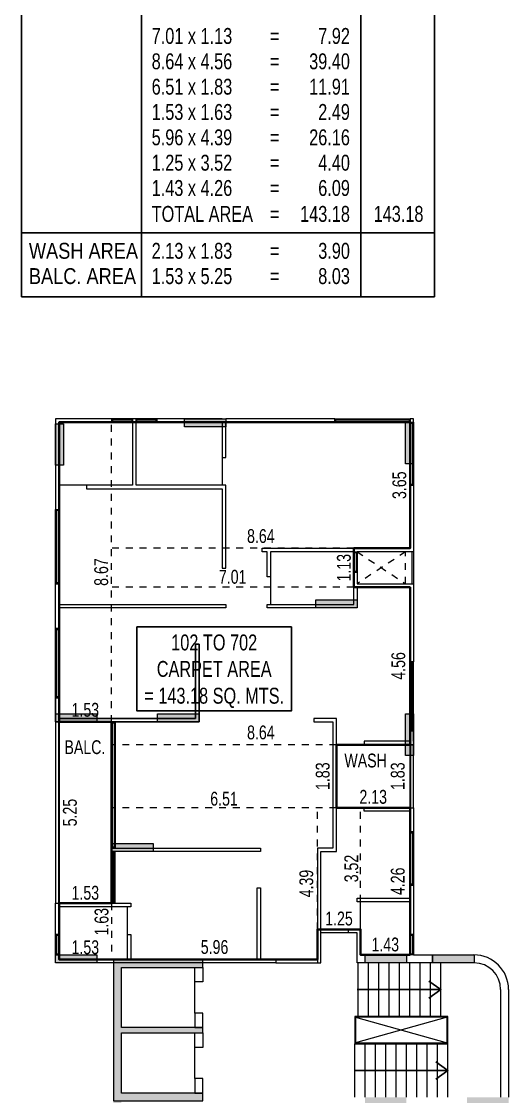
# Model space of a CAD drawing. Header units: millimetres. Extents: x 49 to 419, y 19 to 121.
# Drawn here: x 343.79 to 350.85, y 40.55 to 56.11 of the extents above; entities that cross this region are included whole.
import ezdxf
from ezdxf.enums import TextEntityAlignment as Align

# ---------------------------------------------------------------- set-up
doc = ezdxf.new("R2010")
doc.units = ezdxf.units.MM
doc.header["$MEASUREMENT"] = 0
doc.header["$PDMODE"] = 32
doc.header["$PDSIZE"] = 0.3
doc.linetypes.add('CONTINOUS', pattern=[0])
doc.linetypes.add('HIDDEN', pattern=[0.375, 0.25, -0.125])
for name, color, linetype, lineweight in [('A_DOOR', 34, 'Continuous', 20), ('A_RERA AREA', 6, 'Continuous', 25), ('A_RERA CARPET', 6, 'Continuous', 35), ('d-fur', 250, 'Continuous', 9), ('g-dw', 3, 'Continuous', 5), ('g-ele-01', 7, 'Continuous', 9), ('g-ele-03', 147, 'Continuous', 5), ('g-ele01', 7, 'HIDDEN', 15), ('g-ele02', 4, 'Continuous', 9), ('g-r.c.c', 5, 'Continuous', 30), ('g-sol250', 250, 'Continuous', 9), ('g-wall', 30, 'Continuous', 25)]:
    doc.layers.add(name, color=color, linetype=linetype, lineweight=lineweight)
for name, color, linetype in [('A_DUCT', 2, 'HIDDEN'), ('A_STAIR', 144, 'Continuous'), ('A_Wall', 7, 'Continuous'), ('A_WINDOW', 5, 'Continuous'), ('Text', 7, 'Continuous')]:
    doc.layers.add(name, color=color, linetype=linetype)
doc.styles.add('ARIAL', font='arial.ttf')
doc.styles.add('Dinesh', font='swisscl.ttf')
doc.styles.add('ROMAND', font='swissc.ttf')
doc.dimstyles.new('Dim', dxfattribs={"dimtxt": 0.21, "dimasz": 0.1, "dimexe": 0.0625, "dimexo": 0.0625, "dimgap": 9e-05, "dimtad": 0, "dimtoh": 1, "dimzin": 0, "dimdsep": 46, "dimtxsty": 'Dinesh', "dimcen": 0, "dimclrd": 256, "dimclre": 256, "dimclrt": 256, "dimadec": 0, "dimazin": 0, "dimtfac": 1, "dimtofl": 0, "dimtmove": 0, "dimatfit": 3, "dimfxl": 0, "dimtolj": 1, "dimtzin": 0, "dimlwd": -1, "dimarcsym": 1})
doc.dimstyles.new('SAT', dxfattribs={"dimtxt": 0.23, "dimasz": 0.11, "dimexe": 0.075, "dimexo": 0.075, "dimgap": 0.06, "dimtad": 0, "dimzin": 4, "dimdsep": 46, "dimtxsty": 'ARIAL', "dimblk": 'ARCHTICK', "dimcen": 0, "dimclrd": 256, "dimclre": 256, "dimadec": 0, "dimazin": 0, "dimtfac": 0.6, "dimtix": 1, "dimtofl": 0, "dimtmove": 2, "dimatfit": 3, "dimfxl": 0, "dimtolj": 1, "dimtzin": 0, "dimlwd": -1, "dimlwe": -1, "dimarcsym": 1})

# ---------------------------------------------------------------- blocks, each defined once
blk = doc.blocks.new('*D236')
at = {"layer": 'Defpoints', "color": 0, "linetype": 'HIDDEN', "transparency": 16777216}
for p in [(9.914, 28.343), (10.268, 28.343), (10.268, 24.083)]:
    blk.add_point(p, dxfattribs=at)
at = {"layer": 'A_RERA CARPET', "linetype": 'HIDDEN', "lineweight": 0, "transparency": 16777216, "insert": (9.914, 26.213), "char_height": 0.4, "attachment_point": 5, "rotation": 90, "style": 'Dinesh'}
blk.add_mtext('\\A1;4.26', dxfattribs=at)
blk = doc.blocks.new('_ArchTick')
at = {"const_width": 0.15}
blk.add_lwpolyline([(-0.5, -0.5), (0.5, 0.5)], dxfattribs=at)
blk = doc.blocks.new('*D237')
at = {"layer": 'Defpoints', "color": 0, "linetype": 'HIDDEN', "transparency": 16777216}
for p in [(9.914, 30.168), (10.268, 30.168), (10.268, 28.343)]:
    blk.add_point(p, dxfattribs=at)
at = {"layer": 'A_RERA CARPET', "color": 5, "linetype": 'HIDDEN', "lineweight": 0, "transparency": 16777216, "insert": (9.914, 29.255), "char_height": 0.4, "attachment_point": 5, "rotation": 90, "style": 'Dinesh'}
blk.add_mtext('\\A1;1.83', dxfattribs=at)
blk = doc.blocks.new('*D238')
at = {"layer": 'Defpoints', "color": 0, "linetype": 'HIDDEN', "transparency": 16777216}
for p in [(1.625, 28.601), (1.625, 28.343), (8.135, 28.343)]:
    blk.add_point(p, dxfattribs=at)
at = {"layer": 'A_RERA CARPET', "linetype": 'HIDDEN', "lineweight": 0, "transparency": 16777216, "insert": (4.88, 28.601), "char_height": 0.4, "attachment_point": 5, "style": 'Dinesh'}
blk.add_mtext('\\A1;6.51', dxfattribs=at)
blk = doc.blocks.new('*D239')
at = {"layer": 'Defpoints', "color": 0, "linetype": 'HIDDEN', "transparency": 16777216}
for p in [(7.585, 24.31), (1.625, 23.953), (7.585, 23.953)]:
    blk.add_point(p, dxfattribs=at)
at = {"layer": 'A_RERA CARPET', "linetype": 'HIDDEN', "lineweight": 0, "transparency": 16777216, "insert": (4.605, 24.31), "char_height": 0.4, "attachment_point": 5, "style": 'Dinesh'}
blk.add_mtext('\\A1;5.96', dxfattribs=at)
blk = doc.blocks.new('*D240')
at = {"layer": 'Defpoints', "color": 0, "linetype": 'HIDDEN', "transparency": 16777216}
for p in [(1.625, 25.578), (1.334, 23.953), (1.625, 23.953)]:
    blk.add_point(p, dxfattribs=at)
at = {"layer": 'A_RERA CARPET', "linetype": 'HIDDEN', "lineweight": 0, "transparency": 16777216, "insert": (1.334, 25.043), "char_height": 0.4, "attachment_point": 5, "rotation": 90, "style": 'Dinesh'}
blk.add_mtext('\\A1;1.63', dxfattribs=at)
blk = doc.blocks.new('*D241')
at = {"layer": 'Defpoints', "color": 0, "linetype": 'HIDDEN', "transparency": 16777216}
for p in [(1.625, 24.302), (0.1, 23.953), (1.625, 23.953)]:
    blk.add_point(p, dxfattribs=at)
at = {"layer": 'A_RERA CARPET', "linetype": 'HIDDEN', "lineweight": 0, "transparency": 16777216, "insert": (0.862, 24.302), "char_height": 0.4, "attachment_point": 5, "style": 'Dinesh'}
blk.add_mtext('\\A1;1.53', dxfattribs=at)
blk = doc.blocks.new('*D242')
at = {"layer": 'Defpoints', "color": 0, "linetype": 'HIDDEN', "transparency": 16777216}
for p in [(1.625, 25.879), (0.1, 25.578), (1.625, 25.578)]:
    blk.add_point(p, dxfattribs=at)
at = {"layer": 'A_RERA CARPET', "color": 5, "linetype": 'HIDDEN', "lineweight": 0, "transparency": 16777216, "insert": (0.862, 25.879), "char_height": 0.4, "attachment_point": 5, "style": 'Dinesh'}
blk.add_mtext('\\A1;1.53', dxfattribs=at)
blk = doc.blocks.new('*D243')
at = {"layer": 'Defpoints', "color": 0, "linetype": 'HIDDEN', "transparency": 16777216}
for p in [(0.1, 30.826), (0.369, 30.826), (0.1, 25.578)]:
    blk.add_point(p, dxfattribs=at)
at = {"layer": 'A_RERA CARPET', "color": 5, "linetype": 'HIDDEN', "lineweight": 0, "transparency": 16777216, "insert": (0.417, 28.202), "char_height": 0.4, "attachment_point": 5, "rotation": 90, "style": 'Dinesh'}
blk.add_mtext('\\A1;5.25', dxfattribs=at)
blk = doc.blocks.new('*D244')
at = {"layer": 'Defpoints', "color": 0, "linetype": 'HIDDEN', "transparency": 16777216}
for p in [(0.1, 31.175), (0.1, 30.826), (1.625, 30.826)]:
    blk.add_point(p, dxfattribs=at)
at = {"layer": 'A_RERA CARPET', "linetype": 'HIDDEN', "lineweight": 0, "transparency": 16777216, "insert": (0.862, 31.175), "char_height": 0.4, "attachment_point": 5, "style": 'Dinesh'}
blk.add_mtext('\\A1;1.53', dxfattribs=at)
blk = doc.blocks.new('*D245')
at = {"layer": 'Defpoints', "color": 0, "linetype": 'HIDDEN', "transparency": 16777216}
for p in [(1.325, 39.501), (1.625, 39.501), (1.625, 30.826)]:
    blk.add_point(p, dxfattribs=at)
at = {"layer": 'A_RERA CARPET', "linetype": 'HIDDEN', "lineweight": 0, "transparency": 16777216, "insert": (1.325, 35.164), "char_height": 0.4, "attachment_point": 5, "rotation": 90, "style": 'Dinesh'}
blk.add_mtext('\\A1;8.67', dxfattribs=at)
blk = doc.blocks.new('*D246')
at = {"layer": 'Defpoints', "color": 0, "linetype": 'HIDDEN', "transparency": 16777216}
for p in [(8.135, 28.601), (8.135, 28.343), (10.268, 28.343)]:
    blk.add_point(p, dxfattribs=at)
at = {"layer": 'A_RERA CARPET', "color": 5, "linetype": 'HIDDEN', "lineweight": 0, "transparency": 16777216, "insert": (9.201, 28.655), "char_height": 0.4, "attachment_point": 5, "style": 'Dinesh'}
blk.add_mtext('\\A1;2.13', dxfattribs=at)
blk = doc.blocks.new('*D247')
at = {"layer": 'Defpoints', "color": 0, "linetype": 'HIDDEN', "transparency": 16777216}
for p in [(10.268, 30.52), (1.625, 30.168), (10.268, 30.168)]:
    blk.add_point(p, dxfattribs=at)
at = {"layer": 'A_RERA CARPET', "linetype": 'HIDDEN', "lineweight": 0, "transparency": 16777216, "insert": (5.946, 30.52), "char_height": 0.4, "attachment_point": 5, "style": 'Dinesh'}
blk.add_mtext('\\A1;8.64', dxfattribs=at)
blk = doc.blocks.new('*D248')
at = {"layer": 'Defpoints', "color": 0, "linetype": 'HIDDEN', "transparency": 16777216}
for p in [(9.96, 39.501), (10.268, 39.501), (10.268, 35.851)]:
    blk.add_point(p, dxfattribs=at)
at = {"layer": 'A_RERA CARPET', "linetype": 'HIDDEN', "lineweight": 0, "transparency": 16777216, "insert": (9.96, 37.676), "char_height": 0.4, "attachment_point": 5, "rotation": 90, "style": 'Dinesh'}
blk.add_mtext('\\A1;3.65', dxfattribs=at)
blk = doc.blocks.new('*D249')
at = {"layer": 'Defpoints', "color": 0, "linetype": 'HIDDEN', "transparency": 16777216}
for p in [(1.625, 36.203), (1.625, 35.851), (10.268, 35.851)]:
    blk.add_point(p, dxfattribs=at)
at = {"layer": 'A_RERA CARPET', "linetype": 'HIDDEN', "lineweight": 0, "transparency": 16777216, "insert": (5.946, 36.203), "char_height": 0.4, "attachment_point": 5, "style": 'Dinesh'}
blk.add_mtext('\\A1;8.64', dxfattribs=at)
blk = doc.blocks.new('*D250')
at = {"layer": 'Defpoints', "color": 0, "linetype": 'HIDDEN', "transparency": 16777216}
for p in [(9.93, 34.726), (10.268, 34.726), (10.268, 30.168)]:
    blk.add_point(p, dxfattribs=at)
at = {"layer": 'A_RERA CARPET', "linetype": 'HIDDEN', "lineweight": 0, "transparency": 16777216, "insert": (9.93, 32.447), "char_height": 0.4, "attachment_point": 5, "rotation": 90, "style": 'Dinesh'}
blk.add_mtext('\\A1;4.56', dxfattribs=at)
blk = doc.blocks.new('*D251')
at = {"layer": 'Defpoints', "color": 0, "linetype": 'HIDDEN', "transparency": 16777216}
for p in [(8.353, 35.851), (8.635, 35.851), (8.635, 34.726)]:
    blk.add_point(p, dxfattribs=at)
at = {"layer": 'A_RERA CARPET', "linetype": 'HIDDEN', "lineweight": 0, "transparency": 16777216, "insert": (8.353, 35.289), "char_height": 0.4, "attachment_point": 5, "rotation": 90, "style": 'Dinesh'}
blk.add_mtext('\\A1;1.13', dxfattribs=at)
blk = doc.blocks.new('*D252')
at = {"layer": 'Defpoints', "color": 0, "linetype": 'HIDDEN', "transparency": 16777216}
for p in [(1.625, 35.024), (1.625, 34.726), (8.635, 34.726)]:
    blk.add_point(p, dxfattribs=at)
at = {"layer": 'A_RERA CARPET', "linetype": 'HIDDEN', "lineweight": 0, "transparency": 16777216, "insert": (5.13, 35.024), "char_height": 0.4, "attachment_point": 5, "style": 'Dinesh'}
blk.add_mtext('\\A1;7.01', dxfattribs=at)
blk = doc.blocks.new('*D253')
at = {"layer": 'Defpoints', "color": 0, "linetype": 'HIDDEN', "transparency": 16777216}
for p in [(10.268, 24.383), (8.835, 24.083), (10.268, 24.083)]:
    blk.add_point(p, dxfattribs=at)
at = {"layer": 'A_RERA CARPET', "linetype": 'HIDDEN', "lineweight": 0, "transparency": 16777216, "insert": (9.551, 24.383), "char_height": 0.4, "attachment_point": 5, "style": 'Dinesh'}
blk.add_mtext('\\A1;1.43', dxfattribs=at)
blk = doc.blocks.new('*D254')
at = {"layer": 'Defpoints', "color": 0, "linetype": 'HIDDEN', "transparency": 16777216}
for p in [(8.835, 25.133), (7.585, 24.823), (8.835, 24.823)]:
    blk.add_point(p, dxfattribs=at)
at = {"layer": 'A_RERA CARPET', "linetype": 'HIDDEN', "lineweight": 0, "transparency": 16777216, "insert": (8.21, 25.133), "char_height": 0.4, "attachment_point": 5, "style": 'Dinesh'}
blk.add_mtext('\\A1;1.25', dxfattribs=at)
blk = doc.blocks.new('*D255')
at = {"layer": 'Defpoints', "color": 0, "linetype": 'HIDDEN', "transparency": 16777216}
for p in [(7.265, 28.343), (7.585, 28.343), (7.585, 23.953)]:
    blk.add_point(p, dxfattribs=at)
at = {"layer": 'A_RERA CARPET', "linetype": 'HIDDEN', "lineweight": 0, "transparency": 16777216, "insert": (7.265, 26.148), "char_height": 0.4, "attachment_point": 5, "rotation": 90, "style": 'Dinesh'}
blk.add_mtext('\\A1;4.39', dxfattribs=at)
blk = doc.blocks.new('*D256')
at = {"layer": 'Defpoints', "color": 0, "linetype": 'HIDDEN', "transparency": 16777216}
for p in [(8.835, 28.343), (8.568, 24.823), (8.835, 24.823)]:
    blk.add_point(p, dxfattribs=at)
at = {"layer": 'A_RERA CARPET', "linetype": 'HIDDEN', "lineweight": 0, "transparency": 16777216, "insert": (8.568, 26.583), "char_height": 0.4, "attachment_point": 5, "rotation": 90, "style": 'Dinesh'}
blk.add_mtext('\\A1;3.52', dxfattribs=at)
blk = doc.blocks.new('*D257')
at = {"layer": 'Defpoints', "color": 0, "linetype": 'HIDDEN', "transparency": 16777216}
for p in [(7.739, 30.168), (8.135, 30.168), (8.135, 28.343)]:
    blk.add_point(p, dxfattribs=at)
at = {"layer": 'A_RERA CARPET', "linetype": 'HIDDEN', "lineweight": 0, "transparency": 16777216, "insert": (7.739, 29.255), "char_height": 0.4, "attachment_point": 5, "rotation": 90, "style": 'Dinesh'}
blk.add_mtext('\\A1;1.83', dxfattribs=at)
blk = doc.blocks.new('A$C1A135F30')
at = {"layer": 'g-sol250', "lineweight": 9}
h = blk.add_hatch(color=8, dxfattribs=at)
h.dxf.hatch_style = 1
h.paths.add_polyline_path([(10.368, -9.745), (10.138, -9.745), (10.138, -8.545), (10.368, -8.545)])
h.paths.add_polyline_path([(4.155, -8.545), (4.155, -8.775), (2.955, -8.775), (2.955, -8.545)])
h.paths.add_polyline_path([(1.2, -8.545), (1.2, -8.775), (0, -8.775), (0, -8.545)])
h.paths.add_polyline_path([(8.735, -5.245), (8.735, -5.475), (7.535, -5.475), (7.535, -5.245)])
h.paths.add_polyline_path([(10.368, -1.305), (10.138, -1.305), (10.138, -0.105), (10.368, -0.105)])
h.paths.add_polyline_path([(4.93, 0), (4.93, -0.23), (3.73, -0.23), (3.73, 0)])
h.paths.add_polyline_path([(0.23, -1.346), (0, -1.346), (0, -0.146), (0.23, -0.146)])
h.paths.add_polyline_path([(2.825, -12.295), (2.825, -12.525), (1.625, -12.525), (1.625, -12.295)])
h.paths.add_polyline_path([(1.2, -15.518), (1.2, -15.748), (0, -15.748), (0, -15.518)])
h.paths.add_polyline_path([(10.165, -15.518), (10.165, -15.748), (8.965, -15.748), (8.965, -15.518)])
h.paths.add_polyline_path([(10.165, -19.639), (10.165, -19.869), (8.965, -19.869), (8.965, -19.639)])
h.paths.add_polyline_path([(11.495, -22.959), (11.495, -23.189), (10.295, -23.189), (10.295, -22.959)])
h.paths.add_polyline_path([(13.12, -26.839), (13.12, -27.069), (11.92, -27.069), (11.92, -26.839)])
h.paths.add_polyline_path([(13.12, -30.009), (13.12, -30.239), (11.92, -30.239), (11.92, -30.009)])
h.paths.add_polyline_path([(9.56, -30.009), (9.56, -30.239), (8.36, -30.239), (8.36, -30.009)])
h.paths.add_polyline_path([(2.875, -30.009), (2.875, -30.239), (1.675, -30.239), (1.675, -30.009)])
h.paths.add_polyline_path([(1.675, -33.539), (2.869, -34.062), (2.777, -34.272), (1.675, -33.797)])
h.paths.add_polyline_path([(6.76, -35.99), (6.76, -35.74), (7.953, -36.255), (7.862, -36.466)])
h.paths.add_polyline_path([(12.89, -35.782), (13.12, -35.782), (13.12, -36.982), (12.89, -36.982)])
h.paths.add_polyline_path([(1.906, -20.838), (1.676, -20.838), (1.676, -19.638), (1.906, -19.638)])
h.paths.add_polyline_path([(4.865, -26.839), (4.865, -27.069), (3.665, -27.069), (3.665, -26.839)])
h.paths.add_polyline_path([(13.12, -19.639), (13.12, -19.869), (11.92, -19.869), (11.92, -19.639)])
h.paths.add_polyline_path([(12.121, -15.518), (12.121, -15.748), (10.921, -15.748), (10.921, -15.518)])
h = blk.add_hatch(color=8, dxfattribs=at)
h.dxf.hatch_style = 1
h.paths.add_polyline_path([(1.676, -19.739), (4.266, -19.739), (4.266, -19.518), (1.906, -19.518), (1.906, -17.773), (4.266, -17.773), (4.266, -17.623), (1.906, -17.623), (1.906, -15.878), (4.266, -15.878), (4.266, -15.648), (1.676, -15.648)])
at = {"layer": 'A_DOOR', "color": 8, "lineweight": 9}
for p, q in [((4.83, -1.125), (4.83, -1.925)), ((0.9, -1.925), (0.1, -1.925)), ((6.23, -4.575, -0.001), (6.23, -5.375, -0.001)), ((8.935, -9.434), (8.135, -9.434)), ((8.935, -11.259), (8.135, -11.259)), ((8.835, -14.778), (8.835, -13.978)), ((2.085, -14.923), (2.085, -14.123)), ((8.485, -14.878), (7.685, -14.878)), ((6.385, -15.748), (7.585, -15.748)), ((4.036, -17.2), (4.036, -16.3)), ((4.036, -19.099), (4.036, -18.199))]:
    blk.add_line(p, q, dxfattribs=at)
at = {"layer": 'A_DUCT', "color": 8, "lineweight": 9, "ltscale": 0.5}
blk.add_line((10.138, -4.775), (10.138, -3.85), dxfattribs=at)
for points in [[(10.138, -3.85), (8.735, -4.775)], [(8.735, -3.85), (10.138, -4.775)]]:
    blk.add_lwpolyline(points, dxfattribs=at)
at = {"layer": 'A_Wall', "color": 8, "lineweight": 9}
for p, q in [((2.23, 0), (2.23, 0)), ((2.93, 0), (2.93, 0))]:
    blk.add_line(p, q, dxfattribs=at)
at = {"layer": 'A_WINDOW', "color": 8, "lineweight": 9}
for points in [[(2.23, 0), (2.23, -0.1), (1.63, -0.1), (1.63, 0)], [(2.205, -0.025), (2.205, -0.075), (1.655, -0.075), (1.655, -0.025)], [(2.93, 0), (2.93, -0.1), (2.33, -0.1), (2.33, 0)], [(2.905, -0.025), (2.905, -0.075), (2.355, -0.075), (2.355, -0.025)], [(0, -14.918), (0.1, -14.918), (0.1, -15.518), (0, -15.518)], [(10.268, -14.918), (10.368, -14.918), (10.368, -15.518), (10.268, -15.518)], [(0.025, -14.943), (0.075, -14.943), (0.075, -15.493), (0.025, -15.493)], [(10.293, -14.943), (10.343, -14.943), (10.343, -15.493), (10.293, -15.493)]]:
    blk.add_lwpolyline(points, close=True, dxfattribs=at)
at = {"layer": 'A_WINDOW', "color": 8, "lineweight": 9, "elevation": -0.001}
for points in [[(8.635, -3.85), (8.735, -3.85), (8.735, -4.45), (8.635, -4.45)], [(8.66, -3.875), (8.71, -3.875), (8.71, -4.425), (8.66, -4.425)]]:
    blk.add_lwpolyline(points, close=True, dxfattribs=at)
at = {"layer": 'd-fur', "color": 8, "lineweight": 9}
for points in [[(8.735, -5.476), (8.135, -5.475)], [(8.735, -5.4), (8.735, -5.475)]]:
    blk.add_lwpolyline(points, dxfattribs=at)
at = {"layer": 'g-dw', "color": 8, "lineweight": 9}
for points in [[(8.09, 0), (10.268, 0), (10.268, -0.1), (8.09, -0.1)], [(8.115, -0.025), (10.243, -0.025), (10.243, -0.075), (8.115, -0.075)], [(10.268, -0.1), (10.368, -0.1), (10.368, -1.925), (10.268, -1.925)], [(10.293, -0.125), (10.343, -0.125), (10.343, -1.901), (10.293, -1.901)], [(0, -2.625), (0.1, -2.625), (0.1, -4.775), (0, -4.775)], [(0.025, -2.65), (0.075, -2.65), (0.075, -4.75), (0.025, -4.75)], [(0, -6.075), (0.1, -6.075), (0.1, -8.075), (0, -8.075)], [(0.025, -6.1), (0.075, -6.1), (0.075, -8.05), (0.025, -8.05)], [(10.268, -9.033), (10.368, -9.033), (10.368, -7.033), (10.268, -7.033)], [(10.293, -9.008), (10.343, -9.008), (10.343, -7.058), (10.293, -7.058)], [(1.625, -12.425), (1.625, -8.775), (1.725, -8.775), (1.725, -12.425)], [(1.65, -12.4), (1.65, -8.8), (1.7, -8.8), (1.7, -12.4)], [(10.268, -11.959), (10.368, -11.959), (10.368, -13.499), (10.268, -13.499)], [(10.293, -11.984), (10.343, -11.984), (10.343, -13.474), (10.293, -13.474)], [(1.625, -12.525), (1.625, -14.023), (1.725, -14.023), (1.725, -12.525)], [(1.65, -12.55), (1.65, -13.998), (1.7, -13.998), (1.7, -12.55)]]:
    blk.add_lwpolyline(points, close=True, dxfattribs=at)
at = {"layer": 'g-ele-01', "color": 8, "lineweight": 9}
for points in [[(12.89, -16.518), (12.89, -19.639)], [(13.12, -16.518), (13.12, -19.639)]]:
    blk.add_lwpolyline(points, dxfattribs=at)
at = {"layer": 'g-ele-01', "color": 8, "lineweight": 9, "elevation": 0}
for points in [[(11.364, -18.089), (11.364, -17.297), (8.664, -17.297), (8.664, -18.089)], [(11.339, -18.064), (11.339, -17.322), (8.689, -17.322), (8.689, -18.064)]]:
    blk.add_lwpolyline(points, close=True, dxfattribs=at)
at = {"layer": 'g-ele-01', "color": 8, "lineweight": 9}
for radius in [1, 0.77]:
    blk.add_arc((12.12, -16.518), radius, 0, 90, dxfattribs=at)
at = {"layer": 'g-ele-03', "color": 8, "lineweight": 9}
for p, q in [((8.664, -19.639, 0), (8.664, -18.089, 0)), ((8.964, -19.639, 0), (8.964, -18.089, 0)), ((9.264, -19.639, 0), (9.264, -18.089, 0)), ((9.564, -19.639, 0), (9.564, -18.089, 0)), ((9.864, -19.639, 0), (9.864, -18.089, 0)), ((10.164, -19.639, 0), (10.164, -18.089, 0)), ((10.464, -19.639, 0), (10.464, -18.089, 0)), ((10.764, -19.639, 0), (10.764, -18.089, 0)), ((11.064, -19.639, 0), (11.064, -18.089, 0)), ((11.364, -19.639, 0), (11.364, -18.089, 0))]:
    blk.add_line(p, q, dxfattribs=at)
at = {"layer": 'g-ele-03', "color": 8, "lineweight": 9, "elevation": 0}
for points in [[(11.339, -17.322), (8.689, -18.064)], [(8.689, -17.322), (11.339, -18.064)]]:
    blk.add_lwpolyline(points, dxfattribs=at)
at = {"layer": 'g-ele01', "color": 8, "linetype": 'CONTINOUS', "lineweight": 9}
for points in [[(0, -8.775), (0, -14.023), (0.1, -14.023), (0.1, -8.775)], [(10.268, -11.259), (10.368, -11.259), (10.368, -9.434), (10.268, -9.434)]]:
    blk.add_lwpolyline(points, close=True, dxfattribs=at)
at = {"layer": 'g-ele02', "color": 8, "lineweight": 9}
for p, q in [((8.764, -17.297, 0), (8.764, -15.747, 0)), ((9.064, -17.297, 0), (9.064, -15.747, 0)), ((9.364, -17.297, 0), (9.364, -15.747, 0)), ((9.664, -17.297, 0), (9.664, -15.747, 0)), ((9.964, -17.297, 0), (9.964, -15.747, 0)), ((10.264, -17.297, 0), (10.264, -15.747, 0)), ((10.564, -17.297, 0), (10.564, -15.748, 0)), ((10.864, -17.297, 0), (10.864, -15.748, 0)), ((11.164, -17.297, 0), (11.164, -15.748, 0))]:
    blk.add_line(p, q, dxfattribs=at)
for points in [[(10.318, -3.85), (10.318, -4.775)], [(10.368, -3.85), (10.368, -4.775)]]:
    blk.add_lwpolyline(points, dxfattribs=at)
at = {"layer": 'g-r.c.c', "color": 8, "lineweight": 9}
for points in [[(4.93, 0), (4.93, -0.23), (3.73, -0.23), (3.73, 0)], [(10.268, -0.1), (10.368, -0.1), (10.368, 0), (10.268, 0)], [(0.23, -1.346), (0, -1.346), (0, -0.146), (0.23, -0.146)], [(10.368, -1.305), (10.138, -1.305), (10.138, -0.105), (10.368, -0.105)], [(8.735, -5.245), (8.735, -5.475), (7.535, -5.475), (7.535, -5.245)], [(1.2, -8.545), (1.2, -8.775), (0, -8.775), (0, -8.545)], [(4.155, -8.545), (4.155, -8.775), (2.955, -8.775), (2.955, -8.545)], [(10.368, -9.745), (10.138, -9.745), (10.138, -8.545), (10.368, -8.545)], [(2.825, -12.295), (2.825, -12.525), (1.625, -12.525), (1.625, -12.295)], [(1.2, -15.518), (1.2, -15.748), (0, -15.748), (0, -15.518)], [(10.165, -15.518), (10.165, -15.748), (8.965, -15.748), (8.965, -15.518)], [(1.676, -19.739), (4.266, -19.739), (4.266, -19.518), (1.906, -19.518), (1.906, -17.773), (4.266, -17.773), (4.266, -17.623), (1.906, -17.623), (1.906, -15.878), (4.266, -15.878), (4.266, -15.648), (1.676, -15.648)], [(4.036, -15.878), (4.266, -15.878), (4.266, -16.3), (4.036, -16.3)], [(4.266, -17.2), (4.036, -17.2), (4.036, -17.623), (4.266, -17.623)], [(4.036, -17.773), (4.266, -17.773), (4.266, -18.199), (4.036, -18.199)], [(4.266, -19.099), (4.036, -19.099), (4.036, -19.518), (4.266, -19.518)]]:
    blk.add_lwpolyline(points, close=True, dxfattribs=at)
at = {"layer": 'g-r.c.c', "color": 8, "lineweight": 9, "elevation": 0}
blk.add_lwpolyline([(12.121, -15.518), (12.121, -15.748), (10.921, -15.748), (10.921, -15.518)], close=True, dxfattribs=at)
at = {"layer": 'g-wall', "color": 8, "lineweight": 9}
for p, q in [((4.83, 0), (0, 0)), ((0, 0), (0, -2.625)), ((8.09, 0), (4.93, 0)), ((8.09, -0.1), (8.09, 0)), ((0.1, -2.625), (0.1, -0.1)), ((0.1, -0.1), (2.23, -0.1)), ((2.23, -0.1), (2.23, -1.925)), ((2.23, -0.1), (2.23, -1.925)), ((2.33, -1.925), (2.33, -0.1)), ((2.33, -0.1), (4.83, -0.1)), ((4.83, -0.1), (4.83, -1.125)), ((4.93, -1.125), (4.93, -0.1)), ((4.93, -0.1), (8.09, -0.1)), ((4.83, -1.125), (4.93, -1.125)), ((2.23, -1.925), (0.9, -1.925)), ((0.9, -1.925), (0.9, -2.025)), ((0.9, -2.025), (4.83, -2.025)), ((4.93, -1.925), (2.33, -1.925)), ((4.83, -2.025), (4.83, -4.325)), ((4.93, -4.325), (4.93, -1.925)), ((10.268, -3.75, -0.001), (10.268, -1.925, -0.001)), ((10.268, -1.925, -0.001), (10.368, -1.925, -0.001)), ((10.368, -1.925, -0.001), (10.368, -3.85, -0.001)), ((0, -2.625), (0.1, -2.625)), ((5.98, -3.85, -0.001), (5.98, -3.75, -0.001)), ((5.98, -3.75, -0.001), (10.268, -3.75, -0.001)), ((6.13, -3.85, -0.001), (5.98, -3.85, -0.001)), ((6.13, -4.575, -0.001), (6.13, -3.85, -0.001)), ((8.635, -3.85, -0.001), (6.23, -3.85, -0.001)), ((6.23, -3.85, -0.001), (6.23, -4.575, -0.001)), ((8.635, -5.375, -0.001), (8.635, -3.85, -0.001)), ((10.368, -3.85, -0.001), (8.735, -3.85, -0.001)), ((8.735, -3.85, -0.001), (8.735, -4.775, -0.001)), ((4.83, -4.325), (4.93, -4.325)), ((6.23, -4.575, -0.001), (6.13, -4.575, -0.001)), ((0, -6.075), (0, -4.775)), ((0, -4.775), (0.1, -4.775)), ((0.1, -4.775), (0.1, -5.375)), ((8.735, -4.775, -0.001), (10.368, -4.775, -0.001)), ((10.268, -4.875, -0.001), (8.735, -4.875, -0.001)), ((8.735, -4.875, -0.001), (8.735, -5.475, -0.001)), ((10.268, -7.033, -0.001), (10.268, -4.875, -0.001)), ((10.368, -4.775, -0.001), (10.368, -7.033, -0.001)), ((0.1, -5.375), (4.93, -5.375)), ((4.93, -5.475), (0.1, -5.475)), ((0.1, -5.475), (0.1, -6.075)), ((4.93, -5.375), (4.93, -5.475)), ((6.13, -5.475, -0.001), (6.13, -5.375, -0.001)), ((6.13, -5.375, -0.001), (8.635, -5.375, -0.001)), ((8.735, -5.475, -0.001), (8.135, -5.475, -0.001)), ((0.1, -6.075), (0, -6.075)), ((4.055, -8.675), (4.055, -6.525)), ((4.055, -6.525), (4.155, -6.525)), ((4.155, -6.525), (4.055, -6.525)), ((4.055, -6.525), (4.055, -8.675)), ((4.155, -6.525), (4.155, -8.775)), ((4.155, -8.775), (4.155, -6.525)), ((10.368, -7.033, -0.001), (10.268, -7.033, -0.001)), ((0, -8.675), (0, -8.075)), ((0, -8.075), (0.1, -8.075)), ((0.1, -8.075), (0, -8.075)), ((0, -8.075), (0, -8.775)), ((0.1, -8.075), (0.1, -8.675)), ((0.1, -8.675), (0.1, -8.075)), ((0.1, -8.675), (4.055, -8.675)), ((4.055, -8.675), (0.1, -8.675)), ((4.155, -8.775), (0, -8.775)), ((0, -8.775), (4.155, -8.775)), ((10.268, -9.334), (8.935, -9.334)), ((8.935, -9.334), (8.935, -9.434)), ((10.368, -9.033), (10.268, -9.033)), ((10.268, -9.033), (10.268, -9.334)), ((10.368, -9.334), (10.368, -9.033)), ((8.935, -9.434), (10.368, -9.434)), ((8.935, -11.359), (8.935, -11.259)), ((8.935, -11.259), (10.368, -11.259)), ((10.268, -11.359), (8.935, -11.359)), ((10.268, -11.959), (10.268, -11.359)), ((10.368, -11.259), (10.368, -11.959)), ((10.368, -11.959), (10.268, -11.959)), ((5.835, -15.648), (5.835, -13.575)), ((5.835, -13.575), (5.935, -13.575)), ((5.935, -13.575), (5.935, -15.648)), ((10.368, -13.499), (10.368, -13.499)), ((0, -15.648), (0, -14.023)), ((0, -14.023), (2.185, -14.023)), ((2.185, -14.123), (0.1, -14.123)), ((0.1, -14.123), (0.1, -15.648)), ((2.185, -14.023), (2.185, -14.123)), ((2.085, -15.648), (2.085, -14.923)), ((2.085, -14.923), (2.185, -14.923)), ((2.185, -14.923), (2.185, -15.648)), ((6.385, -15.748), (0, -15.748)), ((0.1, -15.648), (2.085, -15.648)), ((2.185, -15.648), (5.835, -15.648)), ((5.935, -15.648), (6.385, -15.648)), ((6.385, -15.648), (6.385, -15.748))]:
    blk.add_line(p, q, dxfattribs=at)
for points in [[(8.135, -5.475), (6.13, -5.475)], [(7.485, -8.675), (7.485, -8.775), (8.035, -8.775), (8.035, -12.425), (7.585, -12.425), (7.585, -15.748), (7.685, -15.748), (7.685, -12.525), (8.135, -12.525), (8.135, -9.434), (8.135, -9.434), (8.135, -9.334), (8.135, -9.334), (8.135, -8.675), (7.485, -8.675)], [(8.735, -14.878), (8.485, -14.878), (8.485, -14.778), (8.485, -14.778), (8.835, -14.778), (8.835, -15.518), (10.268, -15.518), (10.268, -13.978), (8.735, -13.978), (8.735, -13.878), (10.268, -13.878), (10.268, -13.499), (10.368, -13.499), (10.368, -15.518), (10.921, -15.518), (10.921, -15.748), (8.735, -15.748), (8.735, -14.878)]]:
    blk.add_lwpolyline(points, dxfattribs=at)
blk.add_lwpolyline([(1.625, -12.425), (5.935, -12.425), (5.935, -12.525), (1.625, -12.525)], close=True, dxfattribs=at)
at = {"layer": 'A_STAIR', "color": 8, "lineweight": 9}
for points in [[(11.164, -16.523, 0), (8.735, -16.523, 0)], [(11.364, -18.864, 0), (8.664, -18.864, 0)]]:
    blk.add_leader(points, dimstyle='Dim', override={"dimasz": 0.35, "dimclrd": 7, "dimldrblk": 'Open90'}, dxfattribs=at)
blk = doc.blocks.new('A$C27EF3DA3')
at = {"layer": 'A_RERA AREA', "color": 6}
blk.add_lwpolyline([(6.834, 33.578), (2.356, 33.578), (2.356, 31.143), (6.834, 31.143)], close=True, dxfattribs=at)
at = {"layer": 'A_RERA CARPET', "color": 7, "linetype": 'HIDDEN', "lineweight": 0, "ltscale": 0.5}
for p, q in [((1.625, 30.826), (1.625, 39.501)), ((8.635, 35.851), (1.625, 35.851)), ((8.635, 34.726), (1.625, 34.726)), ((8.135, 30.168), (1.625, 30.168)), ((8.135, 28.343), (1.625, 28.343)), ((7.585, 24.823), (7.585, 28.343)), ((8.835, 24.823), (8.835, 28.343)), ((1.625, 25.578), (1.625, 23.953))]:
    blk.add_line(p, q, dxfattribs=at)
at = {"layer": 'A_RERA CARPET', "color": 6, "linetype": 'Continuous', "lineweight": 35, "flags": 128}
blk.add_lwpolyline([(10.268, 24.083), (8.835, 24.083), (8.835, 24.823), (7.585, 24.823), (7.585, 23.953), (0.1, 23.953), (0.1, 25.578), (1.625, 25.578), (1.625, 30.826), (0.1, 30.826), (0.1, 39.501), (10.268, 39.501), (10.268, 35.851), (8.635, 35.851), (8.635, 34.726), (10.268, 34.726), (10.268, 30.168), (8.135, 30.168), (8.135, 28.343), (10.268, 28.343)], close=True, dxfattribs=at)
at = {"layer": 'A_RERA CARPET', "color": 5, "lineweight": 30}
for points in [[(1.625, 25.578), (0.1, 25.578), (0.1, 30.826), (1.625, 30.826)], [(8.135, 30.168), (10.268, 30.168), (10.268, 28.343), (8.135, 28.343)]]:
    blk.add_lwpolyline(points, close=True, dxfattribs=at)
blk.add_blockref('A$C1A135F30', (0, 39.601))
at = {"layer": 'A_RERA AREA', "color": 6, "style": 'Dinesh'}
for s, p in [('102 TO 702', (4.595, 33.127)), ('CARPET AREA', (4.595, 32.361)), ('= 143.18 SQ. MTS.', (4.595, 31.585))]:
    blk.add_text(s, height=0.46, rotation=0, dxfattribs=at).set_placement(p, align=Align.MIDDLE_CENTER)
at = {"layer": 'A_RERA CARPET', "color": 5, "linetype": 'Continuous', "lineweight": 40, "style": 'Dinesh'}
for s, p in [('BALC.', (0.258, 29.896)), ('WASH', (8.366, 29.509, 0))]:
    blk.add_text(s, height=0.4, dxfattribs=at).set_placement(p)
at = {"layer": 'A_RERA CARPET', "color": 7, "linetype": 'HIDDEN', "lineweight": 0}
for base, p1, p2, override, picture, middle in [((1.3247369, 39.50123328), (1.625, 30.82623328), (1.625, 39.50123328), {"dimscale": 2, "dimtxt": 0.2, "dimtxsty": 'Dinesh', "dimse1": 1, "dimse2": 1, "dimsd1": 1, "dimsd2": 1, "dimclrt": 256}, '*D245', (1.3247369, 35.16373328)), ((9.96, 39.501), (10.268, 35.851), (10.268, 39.501), {"dimscale": 2, "dimtxt": 0.2, "dimtxsty": 'Dinesh', "dimse1": 1, "dimse2": 1, "dimsd1": 1, "dimsd2": 1, "dimclrt": 256}, '*D248', (9.96, 37.676)), ((8.352712739, 35.85123328), (8.635, 34.72623328), (8.635, 35.85123328), {"dimscale": 2, "dimtxt": 0.2, "dimtxsty": 'Dinesh', "dimse1": 1, "dimse2": 1, "dimsd1": 1, "dimsd2": 1, "dimclrt": 256}, '*D251', (8.352712739, 35.28873328)), ((9.93, 34.726), (10.268, 30.168), (10.268, 34.726), {"dimscale": 2, "dimtxt": 0.2, "dimtxsty": 'Dinesh', "dimse1": 1, "dimse2": 1, "dimsd1": 1, "dimsd2": 1, "dimclrt": 256}, '*D250', (9.93, 32.447)), ((7.739029458, 30.167509697), (8.135, 28.342509697), (8.135, 30.167509697), {"dimscale": 2, "dimtxt": 0.2, "dimtxsty": 'Dinesh', "dimse1": 1, "dimse2": 1, "dimsd1": 1, "dimsd2": 1, "dimclrt": 256}, '*D257', (7.739029458, 29.255009697)), ((9.914267623, 30.167509697), (10.267533271, 28.342509697), (10.267533271, 30.167509697), {"dimscale": 2, "dimtxt": 0.2, "dimtxsty": 'Dinesh', "dimse1": 1, "dimse2": 1, "dimsd1": 1, "dimsd2": 1, "dimclrt": 5}, '*D237', (9.914267623, 29.255009697)), ((7.265, 28.343), (7.585, 23.953), (7.585, 28.343), {"dimscale": 2, "dimtxt": 0.2, "dimtxsty": 'Dinesh', "dimse1": 1, "dimse2": 1, "dimsd1": 1, "dimsd2": 1, "dimclrt": 256}, '*D255', (7.265, 26.148)), ((8.568, 24.823), (8.835, 28.343), (8.835, 24.823), {"dimscale": 2, "dimtxt": 0.2, "dimtxsty": 'Dinesh', "dimse1": 1, "dimse2": 1, "dimsd1": 1, "dimsd2": 1, "dimclrt": 256}, '*D256', (8.568, 26.583)), ((9.914, 28.343), (10.268, 24.083), (10.268, 28.343), {"dimscale": 2, "dimtxt": 0.2, "dimtxsty": 'Dinesh', "dimse1": 1, "dimse2": 1, "dimsd1": 1, "dimsd2": 1, "dimclrt": 256}, '*D236', (9.914, 26.213))]:
    dim = blk.add_linear_dim(base=base, p1=p1, p2=p2, angle=90, dimstyle='SAT', override=override, dxfattribs=at)
    dim.commit()
    dim.dimension.update_dxf_attribs({"geometry": picture, "text_midpoint": middle})
for base, p1, p2, override, picture, middle in [((1.625, 36.203), (10.268, 35.851), (1.625, 35.851), {"dimscale": 2, "dimtxt": 0.2, "dimtxsty": 'Dinesh', "dimse1": 1, "dimse2": 1, "dimsd1": 1, "dimsd2": 1, "dimclrt": 256}, '*D249', (5.946, 36.203)), ((1.625, 35.024), (8.635, 34.726), (1.625, 34.726), {"dimscale": 2, "dimtxt": 0.2, "dimtxsty": 'Dinesh', "dimse1": 1, "dimse2": 1, "dimsd1": 1, "dimsd2": 1, "dimclrt": 256}, '*D252', (5.13, 35.024)), ((0.1, 31.174513341), (1.625, 30.82623328), (0.1, 30.82623328), {"dimscale": 2, "dimtxt": 0.2, "dimtxsty": 'Dinesh', "dimse1": 1, "dimse2": 1, "dimsd1": 1, "dimsd2": 1, "dimclrt": 256}, '*D244', (0.8625, 31.174513341)), ((10.268, 30.52), (1.625, 30.168), (10.268, 30.168), {"dimscale": 2, "dimtxt": 0.2, "dimtxsty": 'Dinesh', "dimse1": 1, "dimse2": 1, "dimsd1": 1, "dimsd2": 1, "dimclrt": 256}, '*D247', (5.946, 30.52)), ((1.625, 28.601), (8.135, 28.343), (1.625, 28.343), {"dimscale": 2, "dimtxt": 0.2, "dimtxsty": 'Dinesh', "dimse1": 1, "dimse2": 1, "dimsd1": 1, "dimsd2": 1, "dimclrt": 256}, '*D238', (4.88, 28.601)), ((1.625, 25.878951379), (0.1, 25.577931604), (1.625, 25.577931604), {"dimscale": 2, "dimtxt": 0.2, "dimtxsty": 'Dinesh', "dimse1": 1, "dimse2": 1, "dimsd1": 1, "dimsd2": 1, "dimclrt": 5}, '*D242', (0.8625, 25.878951379)), ((8.835, 25.133), (7.585, 24.823), (8.835, 24.823), {"dimscale": 2, "dimtxt": 0.2, "dimtxsty": 'Dinesh', "dimse1": 1, "dimse2": 1, "dimsd1": 1, "dimsd2": 1, "dimclrt": 256}, '*D254', (8.21, 25.133)), ((10.268, 24.383), (8.835, 24.083), (10.268, 24.083), {"dimscale": 2, "dimtxt": 0.2, "dimtxsty": 'Dinesh', "dimse1": 1, "dimse2": 1, "dimsd1": 1, "dimsd2": 1, "dimclrt": 256}, '*D253', (9.551, 24.383)), ((1.625, 24.301626395), (0.1, 23.952931604), (1.625, 23.952931604), {"dimscale": 2, "dimtxt": 0.2, "dimtxsty": 'Dinesh', "dimse1": 1, "dimse2": 1, "dimsd1": 1, "dimsd2": 1, "dimclrt": 256}, '*D241', (0.8625, 24.301626395)), ((7.585, 24.31), (1.625, 23.953), (7.585, 23.953), {"dimscale": 2, "dimtxt": 0.2, "dimtxsty": 'Dinesh', "dimse1": 1, "dimse2": 1, "dimsd1": 1, "dimsd2": 1, "dimclrt": 256}, '*D239', (4.605, 24.31))]:
    dim = blk.add_linear_dim(base=base, p1=p1, p2=p2, dimstyle='SAT', override=override, dxfattribs=at)
    dim.commit()
    dim.dimension.update_dxf_attribs({"geometry": picture, "text_midpoint": middle})
for base, p1, p2, override, picture, middle in [((0.369, 30.826), (0.1, 25.578), (0.1, 30.826), {"dimscale": 2, "dimtxt": 0.2, "dimtxsty": 'Dinesh', "dimse1": 1, "dimse2": 1, "dimsd1": 1, "dimsd2": 1, "dimclrt": 5}, '*D243', (0.417, 28.202)), ((1.334476535, 23.952931604), (1.625, 25.577931604), (1.625, 23.952931604), {"dimscale": 2, "dimtxt": 0.2, "dimtxsty": 'Dinesh', "dimse1": 1, "dimse2": 1, "dimsd1": 1, "dimsd2": 1, "dimclrt": 256}, '*D240', (1.334476535, 25.043335083))]:
    dim = blk.add_linear_dim(base=base, p1=p1, p2=p2, angle=90, dimstyle='SAT', override=override, dxfattribs=at)
    dim.commit()
    dim.dimension.update_dxf_attribs({"geometry": picture, "text_midpoint": middle, "dimtype": 160})
dim = blk.add_linear_dim(base=(8.135, 28.601), p1=(10.268, 28.343), p2=(8.135, 28.343), dimstyle='SAT', override={"dimscale": 2, "dimtxt": 0.2, "dimtxsty": 'Dinesh', "dimse1": 1, "dimse2": 1, "dimsd1": 1, "dimsd2": 1, "dimclrt": 5}, dxfattribs=at)
dim.commit()
dim.dimension.update_dxf_attribs({"geometry": '*D246', "text_midpoint": (9.201, 28.655), "dimtype": 160})

msp = doc.modelspace()

# ---------------------------------------------------------------- linework, layer by layer
at = {"layer": 'Text'}
for p, q in [((345.533, 63.461), (345.533, 52.125)), ((348.711, 63.461), (348.711, 52.125)), ((343.795, 53.049), (349.776, 53.049))]:
    msp.add_line(p, q, dxfattribs=at)
msp.add_lwpolyline([(343.795, 64.464), (349.776, 64.464), (349.776, 52.125), (343.795, 52.125)], close=True, dxfattribs=at)

# ---------------------------------------------------------------- block references
at = {"xscale": 0.5, "yscale": 0.5, "zscale": 0.5}
msp.add_blockref('A$C27EF3DA3', (344.288, 30.558), dxfattribs=at)

# ---------------------------------------------------------------- texts
at = {"layer": 'Text', "style": 'Dinesh'}
for s, p in [('7.01 x 1.13', (345.68, 55.783)), ('=', (347.391, 55.783)), ('8.64 x 4.56', (345.68, 55.416)), ('=', (347.391, 55.416)), ('6.51 x 1.83', (345.68, 55.049)), ('=', (347.391, 55.049)), ('1.53 x 1.63', (345.68, 54.683)), ('=', (347.391, 54.683)), ('5.96 x 4.39', (345.68, 54.316)), ('=', (347.391, 54.316)), ('1.25 x 3.52', (345.68, 53.949)), ('=', (347.391, 53.949)), ('1.43 x 4.26', (345.68, 53.583)), ('=', (347.391, 53.583)), ('TOTAL AREA', (345.68, 53.208)), ('=', (347.391, 53.208)), ('2.13 x 1.83', (345.68, 52.674)), ('=', (347.391, 52.674)), ('1.53 x 5.25', (345.68, 52.308)), ('=', (347.391, 52.308))]:
    msp.add_text(s, height=0.23, dxfattribs=at).set_placement(p)
for s, p in [('7.92', (348.551, 55.783)), ('39.40', (348.551, 55.416)), ('11.91', (348.551, 55.049)), ('2.49', (348.551, 54.683)), ('26.16', (348.551, 54.316)), ('4.40', (348.551, 53.949)), ('6.09', (348.551, 53.583)), ('143.18', (348.551, 53.208)), ('3.90', (348.551, 52.674)), ('8.03', (348.551, 52.308))]:
    msp.add_text(s, height=0.23, dxfattribs=at).set_placement(p, align=Align.RIGHT)
at = {"layer": 'Text', "color": 6, "style": 'Dinesh'}
msp.add_text('143.18', height=0.23, dxfattribs=at).set_placement((349.616, 53.208), align=Align.RIGHT)
at = {"layer": 'Text', "lineweight": 30, "style": 'ROMAND'}
for s, p in [('WASH AREA', (343.902, 52.674)), ('BALC. AREA', (343.902, 52.308))]:
    msp.add_text(s, height=0.23, dxfattribs=at).set_placement(p)

doc.saveas('drawing.dxf')
